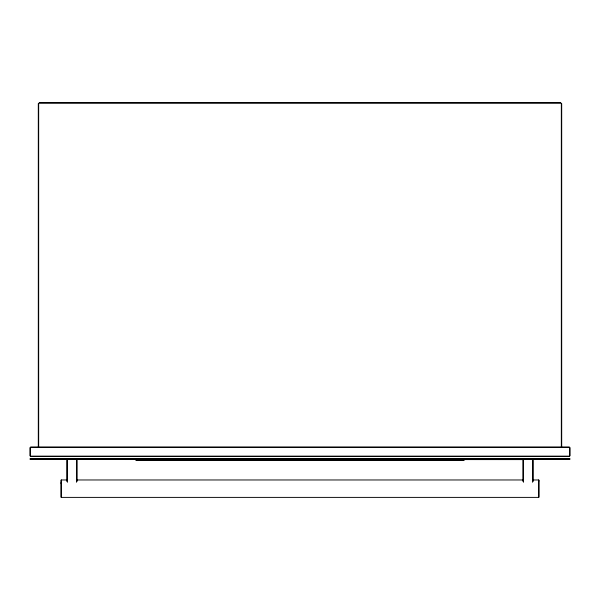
<?xml version="1.0" encoding="UTF-8"?>
<svg xmlns="http://www.w3.org/2000/svg" width="600" height="600" viewBox="0 0 600 600"><rect width="100%" height="100%" fill="white"/><g stroke="black" fill="none" stroke-linecap="round" stroke-linejoin="round"><path stroke-width="0.9" d="M61.095 483.48L61.095 482.64M538.785 481.178L538.785 480.675M538.905 497.16L538.905 480.135M39.165 102.735L560.835 102.735M39.165 103.102L560.835 103.102M30.547 447.097L569.452 447.097M30.547 447.3L569.452 447.3M30.547 456.188L569.452 456.188M30.547 456.39L569.452 456.39M68.31 458.7L75.57 458.7M524.43 458.7L531.69 458.7M30.18 458.918L569.82 458.85M30 459.007L570 459.007M30.18 459.097L569.82 459.097M68.31 459.368L75.57 459.368M76.125 459.368L523.875 459.3M524.43 459.368L531.69 459.368M76.125 459.457L523.875 459.457M76.125 459.548L523.875 459.615M136.132 459.757L463.868 459.757M135.945 459.915L464.055 459.915M136.132 460.005L463.868 460.005M135.945 460.147L464.055 460.147M181.387 460.365L187.493 460.365M210.45 460.365L216.772 460.365M229.29 460.365L236.108 460.365M248.865 460.365L254.715 460.365M277.35 460.365L278.505 460.365M278.618 460.365L280.418 460.365M280.605 460.365L281.362 460.365M281.565 460.365L282.375 460.365M282.562 460.365L283.312 460.365M284.025 460.365L285.165 460.365M285.75 460.365L287.055 460.365M287.257 460.365L306.765 460.365M307.702 460.365L312.21 460.365M358.882 460.365L359.925 460.365M372.54 460.365L373.485 460.365M386.16 460.365L387.097 460.365M412.515 460.365L418.65 460.365M61.38 479.97L66.99 479.97M77.287 479.97L522.713 479.97M533.01 479.97L538.62 479.97M61.38 497.393L538.62 497.393M569.925 447.57L569.925 455.918M569.73 447.57L569.73 455.918M561.697 103.605L561.697 446.88M561.33 103.605L561.33 446.88M538.785 480.015L538.785 497.347M533.265 460.275L533.265 481.365M532.597 460.275L532.597 482.28M523.523 460.275L523.523 482.28M522.855 460.275L522.855 481.365M77.145 460.275L77.145 481.365M76.477 460.275L76.477 482.28M67.403 460.275L67.403 482.28M66.735 460.275L66.735 481.365M61.215 480.015L61.215 497.347M61.095 480.135L61.095 497.228M38.67 103.605L38.67 446.88M38.303 103.605L38.303 446.88M30.27 447.57L30.27 455.918M30.075 447.57L30.075 455.918"/></g></svg>
